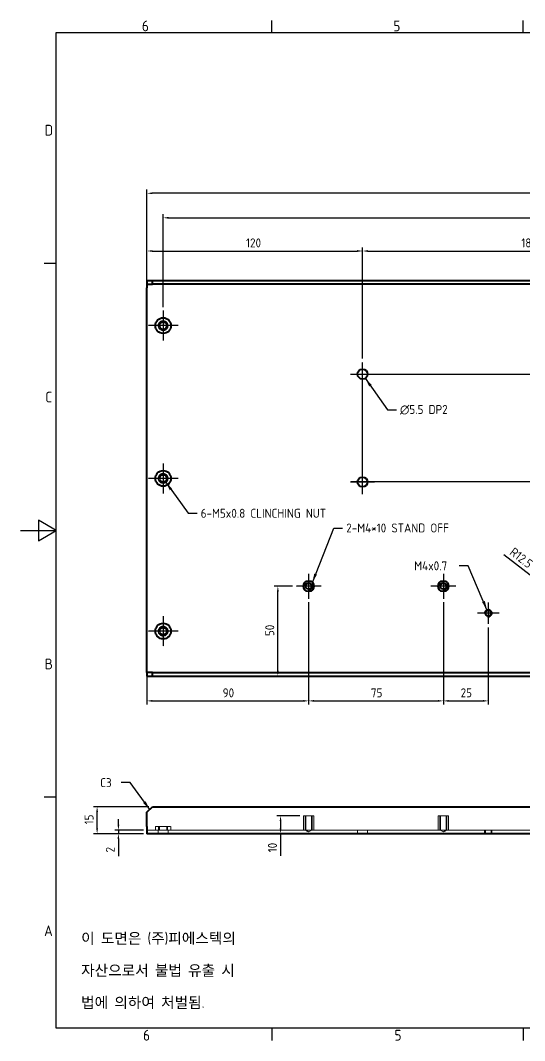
# Model space of a CAD drawing. Header units: millimetres. Extents: x 0 to 840, y 0 to 594.
# Drawn here: x 0 to 281, y 13 to 581 of the extents above; entities that cross this region are included whole.
import ezdxf

# ---------------------------------------------------------------- set-up
doc = ezdxf.new("R2010")
doc.units = ezdxf.units.MM
doc.header["$LTSCALE"] = 2
doc.linetypes.add('CHAIN', pattern=[0.7087, 0.4724, -0.0591, 0.1181, -0.0591])
doc.linetypes.add('DASHED', pattern=[0.2067, 0.1654, -0.0413])
doc.layers.get('0').update_dxf_attribs({"color": 3, "lineweight": 25, "true_color": 0x00ff00})
for name, color, linetype, lineweight, true_color in [('가려진 것(ISO)', 2, 'DASHED', 18, 0xffff00), ('가시적인 것(ISO)', 3, 'Continuous', 40, 0x00ff00), ('가시적인 좁은 것(ISO)', 3, 'Continuous', 35, 0x00ff00), ('기호(ISO)', 5, 'Continuous', 25, 0x0000ff), ('중심 표식(ISO)', 1, 'Continuous', 25, 0xff0000), ('중심선(ISO)', 1, 'Continuous', 25, 0xff0000), ('치수(ISO)', 2, 'Continuous', 25, 0xffff00)]:
    doc.layers.add(name, color=color, linetype=linetype, lineweight=lineweight, true_color=true_color)
doc.layers.add('경계(ISO)', color=7, linetype='Continuous', lineweight=25)
doc.styles.add('문자 텍스트_PSTEK_POSCO', font='isocp.shx')
doc.styles.add('치수 텍스트_PSTEK_POSCO', font='isocp.shx')
doc.dimstyles.new('치수_PSTEK_POSCO', dxfattribs={"dimscale": 2, "dimtxt": 2.5, "dimasz": 1.5, "dimexe": 1, "dimexo": 1, "dimgap": 1, "dimtad": 1, "dimrnd": 1e-08, "dimdsep": 46, "dimtxsty": '치수 텍스트_PSTEK_POSCO', "dimcen": 0.09, "dimdle": 10, "dimclrd": 7, "dimclre": 7, "dimclrt": 2, "dimadec": 1, "dimazin": 2, "dimtfac": 1, "dimtmove": 0, "dimatfit": 3, "dimfxl": 1, "dimtolj": 1, "dimlwd": -1, "dimlwe": -1, "dimarcsym": 0})
doc.dimstyles.new('치수_PSTEK_POSCO$7', dxfattribs={"dimscale": 2, "dimtxt": 2.5, "dimasz": 2.5, "dimexe": 1, "dimexo": 1, "dimgap": 1, "dimtad": 1, "dimrnd": 1e-08, "dimdsep": 46, "dimtxsty": '치수 텍스트_PSTEK_POSCO', "dimcen": 0.09, "dimdle": 10, "dimclrd": 7, "dimclre": 7, "dimclrt": 2, "dimadec": 1, "dimazin": 2, "dimtfac": 1, "dimtmove": 0, "dimatfit": 3, "dimfxl": 1, "dimtolj": 1, "dimlwd": -1, "dimlwe": -1, "dimarcsym": 0})

# ---------------------------------------------------------------- blocks, each defined once
blk = doc.blocks.new('경계 Default Border')
at = {"layer": '경계(ISO)'}
for p, q in [((70, 287), (70, 290.4)), ((140, 287), (140, 290.4)), ((10, 222.75), (6.6, 222.75)), ((10, 74.25), (6.6, 74.25)), ((70, 10), (70, 6.6)), ((140, 10), (140, 6.6))]:
    blk.add_line(p, q, dxfattribs=at)
at = {"layer": '경계(ISO)', "flags": 128}
for points in [[(10, 10), (10, 287), (410, 287), (410, 10), (10, 10)], [(0, 148.5), (10, 148.5), (5, 151.39), (5, 145.61), (10, 148.5)]]:
    blk.add_lwpolyline(points, dxfattribs=at)
at = {"layer": '경계(ISO)', "color": 2, "true_color": 0xffff00, "char_height": 3, "attachment_point": 7, "style": '문자 텍스트_PSTEK_POSCO'}
for s, insert in [('6', (33.83, 287.37)), ('5', (103.83, 287.37)), ('D', (6.77, 258.35)), ('C', (6.93, 184.1)), ('B', (6.77, 109.85)), ('A', (6.6, 35.62)), ('6', (34.14, 6.57)), ('5', (104.14, 6.57))]:
    blk.add_mtext(s, dxfattribs=dict(at, insert=insert))
blk = doc.blocks.new('*D22')
at = {"layer": 'Defpoints', "color": 0, "transparency": 16777216}
for p in [(190.48, 452.49), (70.48, 431.97), (190.48, 390.72)]:
    blk.add_point(p, dxfattribs=at)
at = {"layer": '치수(ISO)', "color": 7, "transparency": 16777216}
for p, q in [((70.48, 433.97), (70.48, 454.49)), ((190.48, 392.72), (190.48, 454.49)), ((73.48, 452.49), (187.48, 452.49))]:
    blk.add_line(p, q, dxfattribs=at)
for points in [[(73.48, 452.99), (73.48, 451.99), (70.48, 452.49)], [(187.48, 452.99), (187.48, 451.99), (190.48, 452.49)]]:
    blk.add_solid(points, dxfattribs=at)
at = {"layer": '치수(ISO)', "color": 2, "transparency": 16777216, "insert": (125.61, 457), "char_height": 5, "attachment_point": 4, "style": '치수 텍스트_PSTEK_POSCO'}
blk.add_mtext('\\A1;120', dxfattribs=at)
blk = doc.blocks.new('*D23')
at = {"layer": 'Defpoints', "color": 0, "transparency": 16777216}
for p in [(375.48, 452.49), (190.48, 390.72), (375.48, 390.72)]:
    blk.add_point(p, dxfattribs=at)
at = {"layer": '치수(ISO)', "color": 7, "transparency": 16777216}
for p, q in [((190.48, 392.72), (190.48, 454.49)), ((375.48, 392.72), (375.48, 454.49)), ((193.48, 452.49), (372.48, 452.49))]:
    blk.add_line(p, q, dxfattribs=at)
for points in [[(193.48, 452.99), (193.48, 451.99), (190.48, 452.49)], [(372.48, 452.99), (372.48, 451.99), (375.48, 452.49)]]:
    blk.add_solid(points, dxfattribs=at)
at = {"layer": '치수(ISO)', "color": 2, "transparency": 16777216, "insert": (278.88, 456.99), "char_height": 5, "attachment_point": 4, "style": '치수 텍스트_PSTEK_POSCO'}
blk.add_mtext('\\A1;185', dxfattribs=at)
blk = doc.blocks.new('*D36')
at = {"layer": 'Defpoints', "color": 0, "transparency": 16777216}
for p in [(288.58, 268.6), (298.48, 260.97)]:
    blk.add_point(p, dxfattribs=at)
at = {"layer": '치수(ISO)', "color": 7, "transparency": 16777216}
blk.add_line((269.14, 283.59), (286.2, 270.43), dxfattribs=at)
blk.add_solid([(286.51, 270.83), (285.9, 270.03), (288.58, 268.6)], dxfattribs=at)
at = {"layer": '치수(ISO)', "color": 2, "transparency": 16777216, "insert": (273.47, 285.93), "char_height": 5, "attachment_point": 4, "rotation": 322.3798, "style": '치수 텍스트_PSTEK_POSCO'}
blk.add_mtext('\\A1;R12.5', dxfattribs=at)
blk = doc.blocks.new('*D48')
at = {"layer": 'Defpoints', "color": 0, "transparency": 16777216}
for p in [(42.72, 143.26), (73.48, 143.26), (70.48, 128.26)]:
    blk.add_point(p, dxfattribs=at)
at = {"layer": '치수(ISO)', "color": 7, "transparency": 16777216}
for p, q in [((71.48, 143.26), (40.72, 143.26)), ((42.72, 131.26), (42.72, 140.26)), ((68.48, 128.26), (40.72, 128.26))]:
    blk.add_line(p, q, dxfattribs=at)
for points in [[(42.22, 140.26), (43.22, 140.26), (42.72, 143.26)], [(42.22, 131.26), (43.22, 131.26), (42.72, 128.26)]]:
    blk.add_solid(points, dxfattribs=at)
at = {"layer": '치수(ISO)', "color": 2, "transparency": 16777216, "insert": (38.22, 133.4), "char_height": 5, "attachment_point": 4, "rotation": 90, "style": '치수 텍스트_PSTEK_POSCO'}
blk.add_mtext('\\A1;15', dxfattribs=at)
blk = doc.blocks.new('*D50')
at = {"layer": 'Defpoints', "color": 0, "transparency": 16777216}
for p in [(731.48, 470.97), (79.48, 419.32), (731.48, 419.32)]:
    blk.add_point(p, dxfattribs=at)
at = {"layer": '치수(ISO)', "color": 7, "transparency": 16777216}
for p, q in [((79.48, 421.32), (79.48, 472.97)), ((731.48, 421.32), (731.48, 472.97)), ((82.48, 470.97), (728.48, 470.97))]:
    blk.add_line(p, q, dxfattribs=at)
for points in [[(82.48, 471.47), (82.48, 470.47), (79.48, 470.97)], [(728.48, 471.47), (728.48, 470.47), (731.48, 470.97)]]:
    blk.add_solid(points, dxfattribs=at)
at = {"layer": '치수(ISO)', "color": 2, "transparency": 16777216, "insert": (400.68, 475.47), "char_height": 5, "attachment_point": 4, "style": '치수 텍스트_PSTEK_POSCO'}
blk.add_mtext('\\A1;652', dxfattribs=at)
blk = doc.blocks.new('*D52')
at = {"layer": 'Defpoints', "color": 0, "transparency": 16777216}
for p in [(70.48, 484.62), (70.48, 435.97), (740.48, 435.97)]:
    blk.add_point(p, dxfattribs=at)
at = {"layer": '치수(ISO)', "color": 7, "transparency": 16777216}
for p, q in [((70.48, 437.97), (70.48, 486.62)), ((737.48, 484.62), (73.48, 484.62)), ((740.48, 437.97), (740.48, 486.62))]:
    blk.add_line(p, q, dxfattribs=at)
for points in [[(73.48, 485.12), (73.48, 484.12), (70.48, 484.62)], [(737.48, 485.12), (737.48, 484.12), (740.48, 484.62)]]:
    blk.add_solid(points, dxfattribs=at)
at = {"layer": '치수(ISO)', "color": 2, "transparency": 16777216, "insert": (400.83, 489.12), "char_height": 5, "attachment_point": 4, "style": '치수 텍스트_PSTEK_POSCO'}
blk.add_mtext('\\A1;670', dxfattribs=at)
blk = doc.blocks.new('*D55')
at = {"layer": 'Defpoints', "color": 0, "transparency": 16777216}
for p in [(54.57, 130.26), (70.48, 130.26), (70.48, 128.26)]:
    blk.add_point(p, dxfattribs=at)
at = {"layer": '치수(ISO)', "color": 7, "transparency": 16777216}
for p, q in [((54.57, 133.26), (54.57, 136.26)), ((68.48, 130.26), (52.57, 130.26)), ((68.48, 128.26), (52.57, 128.26)), ((54.57, 130.26), (54.57, 128.26)), ((54.57, 125.26), (54.57, 115.83))]:
    blk.add_line(p, q, dxfattribs=at)
for points in [[(54.07, 133.26), (55.07, 133.26), (54.57, 130.26)], [(54.07, 125.26), (55.07, 125.26), (54.57, 128.26)]]:
    blk.add_solid(points, dxfattribs=at)
at = {"layer": '치수(ISO)', "color": 2, "transparency": 16777216, "insert": (50.06, 117.83), "char_height": 5, "attachment_point": 4, "rotation": 90, "style": '치수 텍스트_PSTEK_POSCO'}
blk.add_mtext('\\A1;2', dxfattribs=at)
blk = doc.blocks.new('*D57')
at = {"layer": 'Defpoints', "color": 0, "transparency": 16777216}
for p in [(160.48, 259.02), (70.48, 219.97), (160.48, 202.16)]:
    blk.add_point(p, dxfattribs=at)
at = {"layer": '치수(ISO)', "color": 7, "transparency": 16777216}
for p, q in [((160.48, 257.02), (160.48, 200.16)), ((70.48, 217.97), (70.48, 200.16)), ((73.48, 202.16), (157.48, 202.16))]:
    blk.add_line(p, q, dxfattribs=at)
for points in [[(73.48, 202.66), (73.48, 201.66), (70.48, 202.16)], [(157.48, 202.66), (157.48, 201.66), (160.48, 202.16)]]:
    blk.add_solid(points, dxfattribs=at)
at = {"layer": '치수(ISO)', "color": 2, "transparency": 16777216, "insert": (112.61, 206.66), "char_height": 5, "attachment_point": 4, "style": '치수 텍스트_PSTEK_POSCO'}
blk.add_mtext('\\A1;90', dxfattribs=at)
blk = doc.blocks.new('*D58')
at = {"layer": 'Defpoints', "color": 0, "transparency": 16777216}
for p in [(160.48, 259.02), (235.48, 259.02), (235.48, 202.16)]:
    blk.add_point(p, dxfattribs=at)
at = {"layer": '치수(ISO)', "color": 7, "transparency": 16777216}
for p, q in [((160.48, 257.02), (160.48, 200.16)), ((235.48, 257.02), (235.48, 200.16)), ((163.48, 202.16), (232.48, 202.16))]:
    blk.add_line(p, q, dxfattribs=at)
for points in [[(163.48, 202.66), (163.48, 201.66), (160.48, 202.16)], [(232.48, 202.66), (232.48, 201.66), (235.48, 202.16)]]:
    blk.add_solid(points, dxfattribs=at)
at = {"layer": '치수(ISO)', "color": 2, "transparency": 16777216, "insert": (195.15, 206.66), "char_height": 5, "attachment_point": 4, "style": '치수 텍스트_PSTEK_POSCO'}
blk.add_mtext('\\A1;75', dxfattribs=at)
blk = doc.blocks.new('*D59')
at = {"layer": 'Defpoints', "color": 0, "transparency": 16777216}
for p in [(235.48, 259.02), (260.48, 244.97), (260.48, 202.16)]:
    blk.add_point(p, dxfattribs=at)
at = {"layer": '치수(ISO)', "color": 7, "transparency": 16777216}
for p, q in [((235.48, 257.02), (235.48, 200.16)), ((260.48, 242.97), (260.48, 200.16)), ((238.48, 202.16), (257.48, 202.16))]:
    blk.add_line(p, q, dxfattribs=at)
for points in [[(238.48, 202.66), (238.48, 201.66), (235.48, 202.16)], [(257.48, 202.66), (257.48, 201.66), (260.48, 202.16)]]:
    blk.add_solid(points, dxfattribs=at)
at = {"layer": '치수(ISO)', "color": 2, "transparency": 16777216, "insert": (245.09, 206.66), "char_height": 5, "attachment_point": 4, "style": '치수 텍스트_PSTEK_POSCO'}
blk.add_mtext('\\A1;25', dxfattribs=at)
blk = doc.blocks.new('*D60')
at = {"layer": 'Defpoints', "color": 0, "transparency": 16777216}
for p in [(143.34, 265.97), (153.53, 265.97), (143.34, 215.97)]:
    blk.add_point(p, dxfattribs=at)
at = {"layer": '치수(ISO)', "color": 7, "transparency": 16777216}
for p, q in [((151.53, 265.97), (141.34, 265.97)), ((143.34, 218.97), (143.34, 262.97))]:
    blk.add_line(p, q, dxfattribs=at)
for points in [[(142.84, 262.97), (143.84, 262.97), (143.34, 265.97)], [(142.84, 218.97), (143.84, 218.97), (143.34, 215.97)]]:
    blk.add_solid(points, dxfattribs=at)
at = {"layer": '치수(ISO)', "color": 2, "transparency": 16777216, "insert": (138.84, 238.22), "char_height": 5, "attachment_point": 4, "rotation": 90, "style": '치수 텍스트_PSTEK_POSCO'}
blk.add_mtext('\\A1;50', dxfattribs=at)
blk = doc.blocks.new('*D61')
at = {"layer": 'Defpoints', "color": 0, "transparency": 16777216}
for p in [(144.84, 138.26), (157.53, 138.26), (146.47, 128.26)]:
    blk.add_point(p, dxfattribs=at)
at = {"layer": '치수(ISO)', "color": 7, "transparency": 16777216}
for p, q in [((155.53, 138.26), (142.84, 138.26)), ((144.84, 135.26), (144.84, 131.26)), ((144.84, 128.26), (144.84, 115.88))]:
    blk.add_line(p, q, dxfattribs=at)
for points in [[(144.34, 135.26), (145.34, 135.26), (144.84, 138.26)], [(144.34, 131.26), (145.34, 131.26), (144.84, 128.26)]]:
    blk.add_solid(points, dxfattribs=at)
at = {"layer": '치수(ISO)', "color": 2, "transparency": 16777216, "insert": (140.34, 117.88), "char_height": 5, "attachment_point": 4, "rotation": 90, "style": '치수 텍스트_PSTEK_POSCO'}
blk.add_mtext('\\A1;10', dxfattribs=at)

msp = doc.modelspace()

# ---------------------------------------------------------------- linework, layer by layer
at = {"layer": '가려진 것(ISO)'}
for p, q in [((157.5321, 138.2575), (163.4321, 138.2575)), ((157.5321, 130.2575), (157.5321, 138.2575)), ((158.4821, 138.2575), (158.4821, 130.2575)), ((158.8611, 130.2575), (158.8611, 138.2575)), ((162.1031, 130.2575), (162.1031, 138.2575)), ((162.4821, 130.2575), (162.4821, 138.2575)), ((163.4321, 130.2575), (163.4321, 138.2575)), ((232.5321, 138.2575), (238.4321, 138.2575)), ((232.5321, 130.2575), (232.5321, 138.2575)), ((233.4821, 138.2575), (233.4821, 130.2575)), ((233.8611, 130.2575), (233.8611, 138.2575)), ((237.1031, 130.2575), (237.1031, 138.2575)), ((237.4821, 130.2575), (237.4821, 138.2575)), ((238.4321, 130.2575), (238.4321, 138.2575)), ((75.1321, 132.2575), (83.8321, 132.2575)), ((75.1321, 130.2575), (75.1321, 132.2575)), ((76.9821, 132.2575), (76.9821, 130.2575)), ((77.4151, 130.2575), (77.4151, 132.2575)), ((81.5491, 130.2575), (81.5491, 132.2575)), ((81.9821, 130.2575), (81.9821, 132.2575)), ((83.8321, 130.2575), (83.8321, 132.2575)), ((70.4821, 130.2575), (740.4821, 130.2575)), ((76.7321, 128.2575), (76.7321, 130.2575)), ((82.2321, 128.2575), (82.2321, 130.2575)), ((160.4821, 129.2835), (158.8611, 130.2575)), ((160.4821, 129.2835), (162.1031, 130.2575)), ((187.7321, 128.2575), (187.7321, 130.2575)), ((193.2321, 128.2575), (193.2321, 130.2575)), ((235.4821, 129.2835), (233.8611, 130.2575)), ((235.4821, 129.2835), (237.1031, 130.2575)), ((258.4821, 130.2575), (258.4821, 128.2575)), ((258.8611, 128.2575), (258.8611, 130.2575)), ((262.1031, 128.2575), (262.1031, 130.2575)), ((262.4821, 128.2575), (262.4821, 130.2575))]:
    msp.add_line(p, q, dxfattribs=at)
for centre in [(79.4821, 410.9689), (79.4821, 325.9689), (79.4821, 240.9689)]:
    msp.add_circle(centre, 2.75, dxfattribs=at)
at = {"layer": '가시적인 것(ISO)'}
for p, q in [((73.4821, 435.9689), (70.4821, 435.9689)), ((70.4821, 435.9689), (70.4821, 433.9689)), ((70.4821, 433.9689), (73.4821, 433.9689)), ((70.4821, 433.9689), (70.4821, 431.9689)), ((70.4821, 219.9689), (70.4821, 431.9689)), ((73.4821, 433.9689), (73.4821, 435.9689)), ((737.4821, 435.9689), (73.4821, 435.9689)), ((737.4821, 433.9689), (73.4821, 433.9689)), ((70.4821, 217.9689), (70.4821, 219.9689)), ((73.4821, 217.9689), (70.4821, 217.9689)), ((70.4821, 217.9689), (70.4821, 215.9689)), ((70.4821, 215.9689), (73.4821, 215.9689)), ((73.4821, 215.9689), (73.4821, 217.9689)), ((73.4821, 217.9689), (737.4821, 217.9689)), ((73.4821, 215.9689), (737.4821, 215.9689)), ((70.4821, 140.2575), (73.4821, 143.2575)), ((73.4821, 143.2575), (737.4821, 143.2575)), ((70.4821, 132.2575), (70.4821, 140.2575)), ((70.4821, 132.2575), (70.4821, 128.2575)), ((740.4821, 128.2575), (70.4821, 128.2575))]:
    msp.add_line(p, q, dxfattribs=at)
for centre, radius in [((79.4821, 410.9689), 4.35), ((79.4821, 410.9689), 2.067), ((190.4821, 383.9689), 2.75), ((79.4821, 325.9689), 4.35), ((79.4821, 325.9689), 2.067), ((190.4821, 323.9689), 2.75), ((160.4821, 265.9689), 2.95), ((160.4821, 265.9689), 1.621), ((235.4821, 265.9689), 2.95), ((235.4821, 265.9689), 1.621), ((260.4821, 250.9689), 1.621), ((79.4821, 240.9689), 4.35), ((79.4821, 240.9689), 2.067)]:
    msp.add_circle(centre, radius, dxfattribs=at)
at = {"layer": '가시적인 좁은 것(ISO)'}
for centre, radius in [((79.4821, 410.9689), 2.5), ((79.4821, 325.9689), 2.5), ((160.4821, 265.9689), 2), ((235.4821, 265.9689), 2), ((260.4821, 250.9689), 2), ((79.4821, 240.9689), 2.5)]:
    msp.add_arc(centre, radius, 260, 170, dxfattribs=at)
at = {"layer": '중심 표식(ISO)', "linetype": 'CHAIN'}
for p, q in [((79.4821, 419.3189), (79.4821, 402.6189)), ((87.8321, 410.9689), (71.1321, 410.9689)), ((183.7321, 383.9689), (197.2321, 383.9689)), ((79.4821, 334.3189), (79.4821, 317.6189)), ((87.8321, 325.9689), (71.1321, 325.9689)), ((183.7321, 323.9689), (197.2321, 323.9689)), ((160.4821, 272.9189), (160.4821, 259.0189)), ((235.4821, 272.9189), (235.4821, 259.0189)), ((167.4321, 265.9689), (153.5321, 265.9689)), ((242.4321, 265.9689), (228.5321, 265.9689)), ((260.4821, 256.9689), (260.4821, 244.9689)), ((266.4821, 250.9689), (254.4821, 250.9689)), ((79.4821, 249.3189), (79.4821, 232.6189)), ((87.8321, 240.9689), (71.1321, 240.9689))]:
    msp.add_line(p, q, dxfattribs=at)
at = {"layer": '중심선(ISO)', "linetype": 'CHAIN'}
for p, q in [((190.4821, 317.2189), (190.4821, 390.7189)), ((183.7321, 383.9689), (382.2321, 383.9689)), ((382.2321, 323.9689), (183.7321, 323.9689))]:
    msp.add_line(p, q, dxfattribs=at)

# ---------------------------------------------------------------- block references
at = {"xscale": 2, "yscale": 2, "zscale": 2}
msp.add_blockref('경계 Default Border', (0, 0), dxfattribs=at)

# ---------------------------------------------------------------- texts
at = {"layer": '기호(ISO)', "color": 2, "true_color": 0xffff00, "char_height": 5, "attachment_point": 4, "line_spacing_factor": 0.4375, "style": '치수 텍스트_PSTEK_POSCO'}
for s, insert, width in [('{\\fAIGDT|b0|i0;\\H5.0000;n\\fisocp|b0|i0;\\H5.0000;5.5 DP2}', (211.3645, 364.1372), 30.35556), ('{6-M5x0.8 CLINCHING NUT}', (100.3948, 306.5516), 81.38385), ('{M4x0.7}', (219.2824, 277.3211), 23.010905)]:
    msp.add_mtext(s, dxfattribs=dict(at, insert=insert, width=width))
at = {"layer": '기호(ISO)', "color": 2, "true_color": 0xffff00, "insert": (181.4207, 298.3614), "char_height": 5, "width": 67.246723, "attachment_point": 4, "style": '치수 텍스트_PSTEK_POSCO'}
msp.add_mtext('{\\fISOCP|b0|i0;\\H5.0000;2-M4*10 STAND OFF}', dxfattribs=at)
at = {"layer": '기호(ISO)', "color": 2, "true_color": 0xffff00, "insert": (44.4145, 156.6655), "char_height": 5, "attachment_point": 4, "style": '치수 텍스트_PSTEK_POSCO'}
msp.add_mtext('{C3}', dxfattribs=at)
at = {"layer": '기호(ISO)', "color": 7, "insert": (33.8089, 51.8818), "char_height": 6, "width": 107.632741, "attachment_point": 4, "line_spacing_factor": 1.78626, "style": '문자 텍스트_PSTEK_POSCO'}
msp.add_mtext('{이 도면은 (주)피에스텍의\\P자산으로서 불법 유출 시 \\P법에 의하여 처벌됨.}', dxfattribs=at)

# ---------------------------------------------------------------- dimensions: what is measured, and where the dimension line sits
at = {"layer": '치수(ISO)', "color": 7}
dim = msp.add_linear_dim(base=(70.4821, 484.6241), p1=(740.4821, 435.9689), p2=(70.4821, 435.9689), dimstyle='치수_PSTEK_POSCO', override={"dimdec": 2, "dimtp": 0, "dimtm": 0, "dimtdec": 2, "dimtofl": 0, "dimatfit": 1}, dxfattribs=at)
dim.commit()
dim.dimension.update_dxf_attribs({"geometry": '*D52', "text_midpoint": (405.4821, 484.6241), "dimtype": 160})
for base, p1, p2, angle, override, picture, middle in [((731.4821, 470.9689), (79.4821, 419.3189), (731.4821, 419.3189), 180, {"dimdec": 2, "dimtp": 0, "dimtm": 0, "dimtdec": 2, "dimtofl": 0, "dimatfit": 1}, '*D50', (405.4821, 470.9689)), ((190.4821, 452.4949), (70.4821, 431.9689), (190.4821, 390.7189), 180, {"dimdec": 2, "dimtp": 0, "dimtm": 0, "dimtdec": 2, "dimtofl": 0, "dimatfit": 1}, '*D22', (129.6165, 452.4949)), ((375.4821, 452.4949), (190.4821, 390.7189), (375.4821, 390.7189), 180, {"dimdec": 2, "dimtp": 0, "dimtm": 0, "dimtdec": 2, "dimtofl": 0, "dimatfit": 1}, '*D23', (282.9821, 452.4949)), ((143.345, 265.9689), (143.345, 215.9689), (153.5321, 265.9689), 270, {"dimdec": 2, "dimse1": 1, "dimtp": 0, "dimtm": 0, "dimtdec": 2, "dimtofl": 0, "dimatfit": 1}, '*D60', (143.345, 240.9689)), ((160.4821, 202.1607), (70.4821, 219.9689), (160.4821, 259.0189), 180, {"dimdec": 2, "dimtp": 0, "dimtm": 0, "dimtdec": 2, "dimtofl": 0, "dimatfit": 1}, '*D57', (115.4621, 202.1607)), ((235.4821, 202.1607), (160.4821, 259.0189), (235.4821, 259.0189), 180, {"dimdec": 2, "dimtp": 0, "dimtm": 0, "dimtdec": 2, "dimtofl": 0, "dimatfit": 1}, '*D58', (198.0021, 202.1607)), ((260.4821, 202.1607), (235.4821, 259.0189), (260.4821, 244.9689), 180, {"dimdec": 2, "dimtp": 0, "dimtm": 0, "dimtdec": 2, "dimtofl": 0, "dimatfit": 1}, '*D59', (248.0021, 202.1607)), ((42.7238, 143.2575), (70.4821, 128.2575), (73.4821, 143.2575), 90, {"dimdec": 2, "dimtp": 0, "dimtm": 0, "dimtdec": 2, "dimtofl": 0, "dimatfit": 1}, '*D48', (42.7238, 135.7575)), ((54.5653, 130.2575), (70.4821, 128.2575), (70.4821, 130.2575), 90, {"dimdec": 2, "dimtp": 0, "dimtm": 0, "dimtdec": 2, "dimtofl": 1, "dimatfit": 1}, '*D55', (54.5653, 119.0438)), ((144.8394, 138.2575), (146.4728, 128.2575), (157.5321, 138.2575), 90, {"dimdec": 2, "dimse1": 1, "dimtp": 0, "dimtm": 0, "dimtdec": 2, "dimtofl": 0, "dimatfit": 2}, '*D61', (144.8394, 120.1302))]:
    dim = msp.add_linear_dim(base=base, p1=p1, p2=p2, angle=angle, dimstyle='치수_PSTEK_POSCO', override=override, dxfattribs=at)
    dim.commit()
    dim.dimension.update_dxf_attribs({"geometry": picture, "text_midpoint": middle, "dimtype": 160})
dim = msp.add_radius_dim(center=(298.4821, 260.9689), mpoint=(288.5812, 268.5992), dimstyle='치수_PSTEK_POSCO', override={"dimdec": 2, "dimcen": 0, "dimtp": 0, "dimtm": 0, "dimtdec": 2, "dimtofl": 0}, dxfattribs=at)
dim.commit()
dim.dimension.update_dxf_attribs({"geometry": '*D36', "text_midpoint": (276.1485, 278.1807), "dimtype": 164})

# ---------------------------------------------------------------- leaders
at = {"layer": '기호(ISO)', "color": 7, "annotation_type": 0, "has_hookline": 1}
for points, hookline_direction, text_width in [([(192.0203, 381.6893), (204.3645, 364.1372), (209.3645, 364.1372)], 0, 29.033), ([(80.909, 323.9161), (93.3948, 306.5516), (98.3948, 306.5516)], 0, 71.2992), ([(162.5553, 268.0676), (174.4207, 298.3614), (179.4207, 298.3614)], 0, 65.6669), ([(259.7804, 252.8417), (249.2933, 277.3211), (244.2933, 277.3211)], 1, 19), ([(71.9821, 141.7575), (61.1975, 156.6655), (56.1975, 156.6655)], 1, 5.9401)]:
    msp.add_leader(points, dimstyle='치수_PSTEK_POSCO$7', override={"dimtad": 0}, dxfattribs=dict(at, hookline_direction=hookline_direction, text_width=text_width))

doc.saveas('drawing.dxf')
